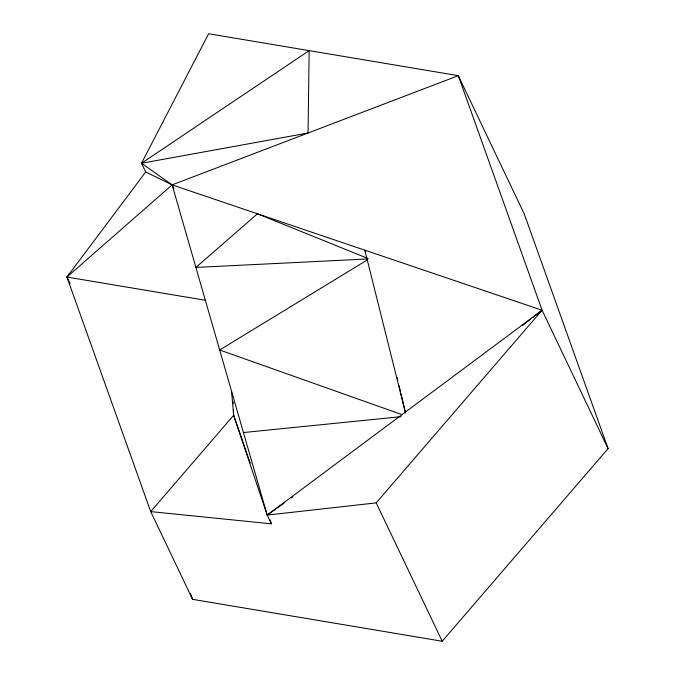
<?xml version="1.0" encoding="UTF-8"?>
<svg xmlns="http://www.w3.org/2000/svg" width="675" height="675" viewBox="0 0 675 675"><rect width="100%" height="100%" fill="white"/><g stroke="black" fill="none" stroke-linecap="round" stroke-linejoin="round"><path stroke-width="1.01" d="M141.522 163.249L208.626 33.75L458.291 75.668L524.289 214.043L608.082 448.605L442.218 641.25L192.552 599.333L150.711 511.608L66.918 277.045L145.69 171.982L141.522 163.249L309.15 50.625L308.045 133.009L141.522 163.249L172.133 184.882L542.084 310.23L608.082 448.605M233.44 410.046L233.643 415.277L150.711 511.608L271.375 523.825L269.992 519.843M231.559 391.264L233.643 415.277L267.207 515.092L376.211 502.875L542.084 310.23L458.291 75.668L172.133 184.882L66.918 277.045L70.065 283.643M522.214 325.73L530.491 319.267M532.972 317.334L542.084 310.23L267.207 515.092L271.375 523.825M284.377 502.883L267.207 515.092L172.133 184.882L145.69 171.982M291.254 497.998L292.967 496.775M367.183 260.002L219.67 349.988L402.342 414.745M243.439 432.54L401.093 416.677M367.934 258.955L195.902 267.435L257.453 213.789L368.01 258.508M66.918 277.045L205.58 300.324M172.133 184.882L173.956 188.679M365.648 251.918L364.821 250.172L405.548 413.1M376.211 502.875L442.218 641.25M190.434 593.401L192.552 599.333M233.643 415.277L250.256 463.084M397.102 377.35L397.828 380.413M399.035 385.518L400.494 391.643M400.975 393.685L405.337 412.071M233.12 401.676L233.204 403.768"/></g></svg>
